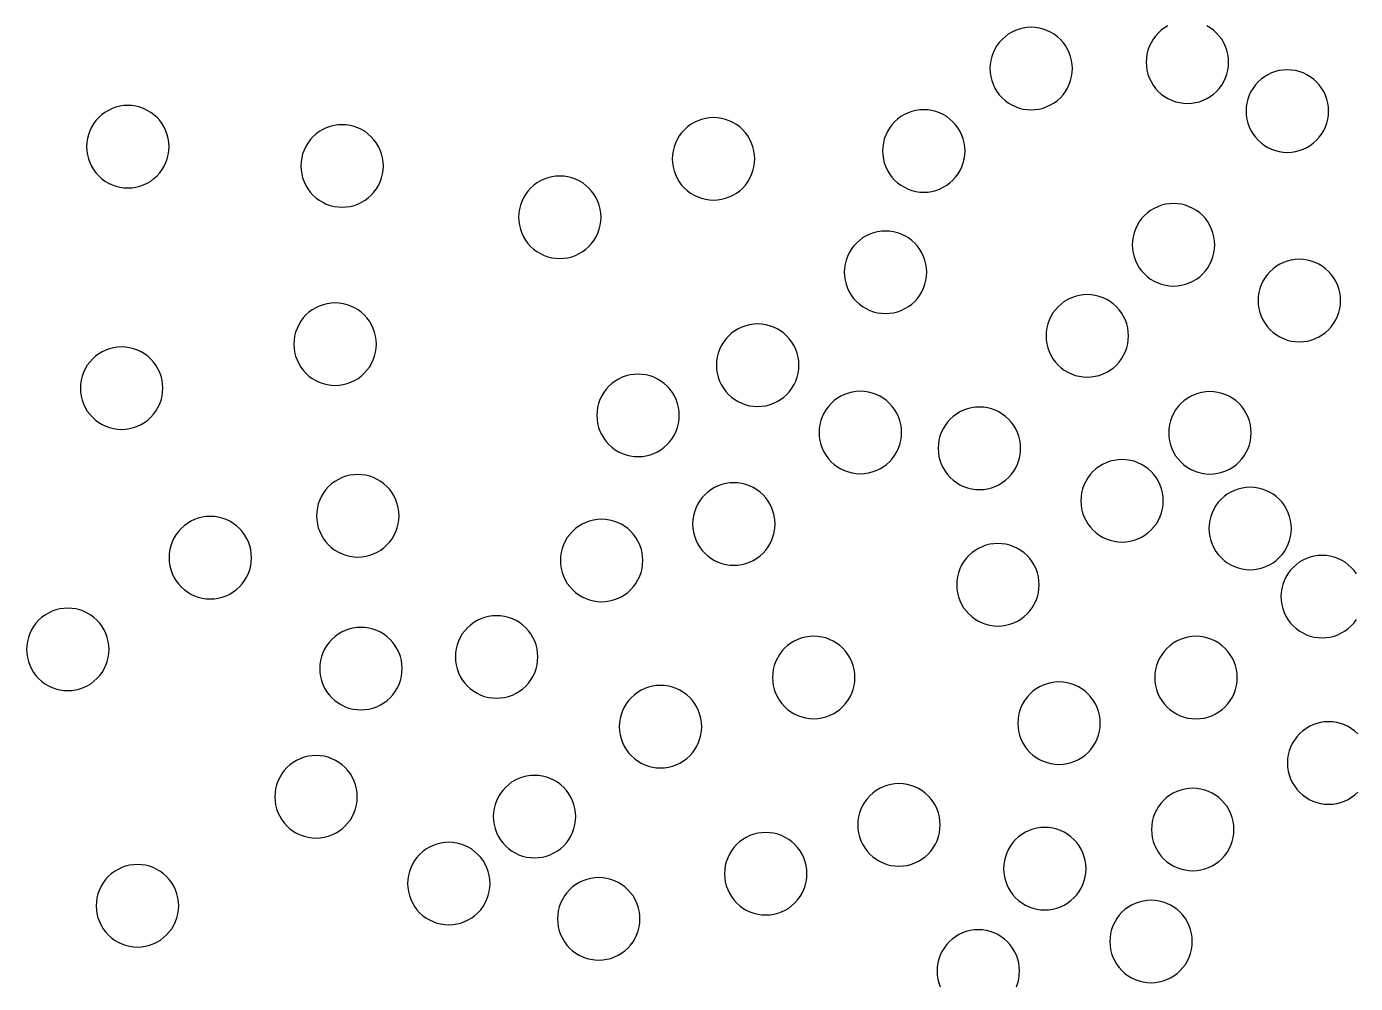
# Model space of a CAD drawing. Header units: millimetres. Extents: x 0 to 406, y 0 to 84.
# Drawn here: x 190.54 to 238.88, y 20.31 to 55.1 of the extents above; entities that cross this region are included whole.
import ezdxf

# ---------------------------------------------------------------- set-up
doc = ezdxf.new("R2010")
doc.units = ezdxf.units.MM

msp = doc.modelspace()

# ---------------------------------------------------------------- linework, layer by layer
at = {"color": 0}
for points in [[(232.06, 55.129), (231.933, 55.053), (231.815, 54.965), (231.706, 54.867), (231.607, 54.757), (231.52, 54.639), (231.444, 54.513), (231.381, 54.38), (231.331, 54.241), (231.296, 54.099), (231.274, 53.953), (231.267, 53.806), (231.274, 53.659), (231.296, 53.513), (231.331, 53.37), (231.381, 53.232), (231.444, 53.099), (231.52, 52.973), (231.607, 52.854), (231.706, 52.745), (231.815, 52.646), (231.933, 52.559), (232.06, 52.483), (232.193, 52.42), (232.331, 52.37), (232.474, 52.335), (232.62, 52.313), (232.767, 52.306), (232.914, 52.313), (233.059, 52.335), (233.202, 52.37), (233.341, 52.42), (233.474, 52.483), (233.6, 52.559), (233.718, 52.646), (233.827, 52.745)], [(233.827, 52.745), (233.926, 52.854), (234.014, 52.973), (234.09, 53.099), (234.153, 53.232), (234.202, 53.37), (234.238, 53.513), (234.26, 53.659), (234.267, 53.806), (234.26, 53.953), (234.238, 54.099), (234.202, 54.241), (234.153, 54.38), (234.09, 54.513), (234.014, 54.639), (233.926, 54.757), (233.827, 54.867), (233.718, 54.965), (233.6, 55.053), (233.474, 55.129)], [(228.144, 52.514), (228.243, 52.623), (228.331, 52.741), (228.407, 52.867), (228.47, 53.001), (228.519, 53.139), (228.555, 53.282), (228.577, 53.428), (228.584, 53.575), (228.577, 53.722), (228.555, 53.867), (228.519, 54.01), (228.47, 54.149), (228.407, 54.282), (228.331, 54.408), (228.243, 54.526), (228.144, 54.635), (228.035, 54.734), (227.917, 54.822), (227.791, 54.897), (227.658, 54.96), (227.519, 55.01), (227.376, 55.046), (227.231, 55.067), (227.084, 55.075), (226.937, 55.067), (226.791, 55.046), (226.648, 55.01), (226.51, 54.96), (226.377, 54.897), (226.25, 54.822), (226.132, 54.734), (226.023, 54.635), (225.924, 54.526), (225.837, 54.408), (225.761, 54.282), (225.698, 54.149), (225.648, 54.01), (225.613, 53.867), (225.591, 53.722), (225.584, 53.575), (225.591, 53.428), (225.613, 53.282), (225.648, 53.139), (225.698, 53.001), (225.761, 52.867), (225.837, 52.741), (225.924, 52.623), (226.023, 52.514), (226.132, 52.415), (226.25, 52.327), (226.377, 52.252), (226.51, 52.189), (226.648, 52.139), (226.791, 52.103), (226.937, 52.082), (227.084, 52.075), (227.231, 52.082), (227.376, 52.103), (227.519, 52.139), (227.658, 52.189), (227.791, 52.252), (227.917, 52.327), (228.035, 52.415), (228.144, 52.514)], [(237.462, 50.967), (237.561, 51.076), (237.649, 51.194), (237.725, 51.32), (237.788, 51.453), (237.837, 51.592), (237.873, 51.735), (237.895, 51.88), (237.902, 52.027), (237.895, 52.174), (237.873, 52.32), (237.837, 52.463), (237.788, 52.601), (237.725, 52.734), (237.649, 52.861), (237.561, 52.979), (237.462, 53.088), (237.353, 53.187), (237.235, 53.275), (237.109, 53.35), (236.976, 53.413), (236.837, 53.463), (236.694, 53.499), (236.549, 53.52), (236.402, 53.527), (236.255, 53.52), (236.109, 53.499), (235.966, 53.463), (235.828, 53.413), (235.695, 53.35), (235.568, 53.275), (235.45, 53.187), (235.341, 53.088), (235.242, 52.979), (235.155, 52.861), (235.079, 52.734), (235.016, 52.601), (234.966, 52.463), (234.931, 52.32), (234.909, 52.174), (234.902, 52.027), (234.909, 51.88), (234.931, 51.735), (234.966, 51.592), (235.016, 51.453), (235.079, 51.32), (235.155, 51.194), (235.242, 51.076), (235.341, 50.967), (235.45, 50.868), (235.568, 50.78), (235.695, 50.704), (235.828, 50.642), (235.966, 50.592), (236.109, 50.556), (236.255, 50.535), (236.402, 50.527), (236.549, 50.535), (236.694, 50.556), (236.837, 50.592), (236.976, 50.642), (237.109, 50.704), (237.235, 50.78), (237.353, 50.868), (237.462, 50.967)], [(195.282, 49.672), (195.38, 49.781), (195.468, 49.899), (195.544, 50.025), (195.607, 50.159), (195.656, 50.297), (195.692, 50.44), (195.714, 50.586), (195.721, 50.733), (195.714, 50.88), (195.692, 51.025), (195.656, 51.168), (195.607, 51.307), (195.544, 51.44), (195.468, 51.566), (195.38, 51.684), (195.282, 51.793), (195.172, 51.892), (195.054, 51.98), (194.928, 52.055), (194.795, 52.118), (194.656, 52.168), (194.513, 52.204), (194.368, 52.225), (194.221, 52.233), (194.074, 52.225), (193.928, 52.204), (193.785, 52.168), (193.647, 52.118), (193.514, 52.055), (193.387, 51.98), (193.269, 51.892), (193.16, 51.793), (193.061, 51.684), (192.974, 51.566), (192.898, 51.44), (192.835, 51.307), (192.785, 51.168), (192.75, 51.025), (192.728, 50.88), (192.721, 50.733), (192.728, 50.586), (192.75, 50.44), (192.785, 50.297), (192.835, 50.159), (192.898, 50.025), (192.974, 49.899), (193.061, 49.781), (193.16, 49.672), (193.269, 49.573), (193.387, 49.485), (193.514, 49.41), (193.647, 49.347), (193.785, 49.297), (193.928, 49.261), (194.074, 49.24), (194.221, 49.233), (194.368, 49.24), (194.513, 49.261), (194.656, 49.297), (194.795, 49.347), (194.928, 49.41), (195.054, 49.485), (195.172, 49.573), (195.282, 49.672)], [(216.589, 49.23), (216.687, 49.339), (216.775, 49.457), (216.851, 49.584), (216.914, 49.717), (216.963, 49.855), (216.999, 49.998), (217.021, 50.144), (217.028, 50.291), (217.021, 50.438), (216.999, 50.583), (216.963, 50.726), (216.914, 50.865), (216.851, 50.998), (216.775, 51.124), (216.687, 51.242), (216.589, 51.351), (216.479, 51.45), (216.361, 51.538), (216.235, 51.614), (216.102, 51.677), (215.963, 51.726), (215.82, 51.762), (215.675, 51.784), (215.528, 51.791), (215.381, 51.784), (215.235, 51.762), (215.092, 51.726), (214.954, 51.677), (214.821, 51.614), (214.694, 51.538), (214.576, 51.45), (214.467, 51.351), (214.368, 51.242), (214.281, 51.124), (214.205, 50.998), (214.142, 50.865), (214.092, 50.726), (214.057, 50.583), (214.035, 50.438), (214.028, 50.291), (214.035, 50.144), (214.057, 49.998), (214.092, 49.855), (214.142, 49.717), (214.205, 49.584), (214.281, 49.457), (214.368, 49.339), (214.467, 49.23), (214.576, 49.131), (214.694, 49.044), (214.821, 48.968), (214.954, 48.905), (215.092, 48.855), (215.235, 48.82), (215.381, 48.798), (215.528, 48.791), (215.675, 48.798), (215.82, 48.82), (215.963, 48.855), (216.102, 48.905), (216.235, 48.968), (216.361, 49.044), (216.479, 49.131), (216.589, 49.23)], [(224.236, 49.517), (224.335, 49.626), (224.423, 49.745), (224.499, 49.871), (224.562, 50.004), (224.611, 50.143), (224.647, 50.285), (224.669, 50.431), (224.676, 50.578), (224.669, 50.725), (224.647, 50.871), (224.611, 51.013), (224.562, 51.152), (224.499, 51.285), (224.423, 51.411), (224.335, 51.53), (224.236, 51.639), (224.127, 51.737), (224.009, 51.825), (223.883, 51.901), (223.75, 51.964), (223.611, 52.013), (223.468, 52.049), (223.323, 52.071), (223.176, 52.078), (223.029, 52.071), (222.883, 52.049), (222.74, 52.013), (222.602, 51.964), (222.469, 51.901), (222.342, 51.825), (222.224, 51.737), (222.115, 51.639), (222.016, 51.53), (221.929, 51.411), (221.853, 51.285), (221.79, 51.152), (221.74, 51.013), (221.705, 50.871), (221.683, 50.725), (221.676, 50.578), (221.683, 50.431), (221.705, 50.285), (221.74, 50.143), (221.79, 50.004), (221.853, 49.871), (221.929, 49.745), (222.016, 49.626), (222.115, 49.517), (222.224, 49.418), (222.342, 49.331), (222.469, 49.255), (222.602, 49.192), (222.74, 49.143), (222.883, 49.107), (223.029, 49.085), (223.176, 49.078), (223.323, 49.085), (223.468, 49.107), (223.611, 49.143), (223.75, 49.192), (223.883, 49.255), (224.009, 49.331), (224.127, 49.418), (224.236, 49.517)], [(203.076, 48.972), (203.175, 49.081), (203.263, 49.199), (203.339, 49.325), (203.402, 49.458), (203.451, 49.597), (203.487, 49.74), (203.509, 49.885), (203.516, 50.032), (203.509, 50.179), (203.487, 50.325), (203.451, 50.468), (203.402, 50.606), (203.339, 50.74), (203.263, 50.866), (203.175, 50.984), (203.076, 51.093), (202.967, 51.192), (202.849, 51.28), (202.723, 51.355), (202.59, 51.418), (202.451, 51.468), (202.308, 51.504), (202.163, 51.525), (202.016, 51.532), (201.869, 51.525), (201.723, 51.504), (201.58, 51.468), (201.442, 51.418), (201.309, 51.355), (201.182, 51.28), (201.064, 51.192), (200.955, 51.093), (200.856, 50.984), (200.769, 50.866), (200.693, 50.74), (200.63, 50.606), (200.58, 50.468), (200.545, 50.325), (200.523, 50.179), (200.516, 50.032), (200.523, 49.885), (200.545, 49.74), (200.58, 49.597), (200.63, 49.458), (200.693, 49.325), (200.769, 49.199), (200.856, 49.081), (200.955, 48.972), (201.064, 48.873), (201.182, 48.785), (201.309, 48.71), (201.442, 48.647), (201.58, 48.597), (201.723, 48.561), (201.869, 48.54), (202.016, 48.532), (202.163, 48.54), (202.308, 48.561), (202.451, 48.597), (202.59, 48.647), (202.723, 48.71), (202.849, 48.785), (202.967, 48.873), (203.076, 48.972)], [(210.996, 47.106), (211.094, 47.215), (211.182, 47.333), (211.258, 47.459), (211.321, 47.592), (211.37, 47.731), (211.406, 47.874), (211.428, 48.019), (211.435, 48.166), (211.428, 48.313), (211.406, 48.459), (211.37, 48.602), (211.321, 48.74), (211.258, 48.873), (211.182, 49), (211.094, 49.118), (210.996, 49.227), (210.887, 49.326), (210.768, 49.413), (210.642, 49.489), (210.509, 49.552), (210.37, 49.602), (210.228, 49.637), (210.082, 49.659), (209.935, 49.666), (209.788, 49.659), (209.642, 49.637), (209.5, 49.602), (209.361, 49.552), (209.228, 49.489), (209.102, 49.413), (208.983, 49.326), (208.874, 49.227), (208.775, 49.118), (208.688, 49), (208.612, 48.873), (208.549, 48.74), (208.5, 48.602), (208.464, 48.459), (208.442, 48.313), (208.435, 48.166), (208.442, 48.019), (208.464, 47.874), (208.5, 47.731), (208.549, 47.592), (208.612, 47.459), (208.688, 47.333), (208.775, 47.215), (208.874, 47.106), (208.983, 47.007), (209.102, 46.919), (209.228, 46.843), (209.361, 46.78), (209.5, 46.731), (209.642, 46.695), (209.788, 46.674), (209.935, 46.666), (210.082, 46.674), (210.228, 46.695), (210.37, 46.731), (210.509, 46.78), (210.642, 46.843), (210.768, 46.919), (210.887, 47.007), (210.996, 47.106)], [(233.322, 46.105), (233.421, 46.214), (233.509, 46.332), (233.584, 46.458), (233.647, 46.591), (233.697, 46.73), (233.733, 46.873), (233.754, 47.018), (233.761, 47.165), (233.754, 47.312), (233.733, 47.458), (233.697, 47.601), (233.647, 47.739), (233.584, 47.872), (233.509, 47.999), (233.421, 48.117), (233.322, 48.226), (233.213, 48.325), (233.095, 48.413), (232.969, 48.488), (232.835, 48.551), (232.697, 48.601), (232.554, 48.637), (232.408, 48.658), (232.261, 48.665), (232.114, 48.658), (231.969, 48.637), (231.826, 48.601), (231.687, 48.551), (231.554, 48.488), (231.428, 48.413), (231.31, 48.325), (231.201, 48.226), (231.102, 48.117), (231.014, 47.999), (230.939, 47.872), (230.876, 47.739), (230.826, 47.601), (230.79, 47.458), (230.769, 47.312), (230.761, 47.165), (230.769, 47.018), (230.79, 46.873), (230.826, 46.73), (230.876, 46.591), (230.939, 46.458), (231.014, 46.332), (231.102, 46.214), (231.201, 46.105), (231.31, 46.006), (231.428, 45.918), (231.554, 45.842), (231.687, 45.78), (231.826, 45.73), (231.969, 45.694), (232.114, 45.673), (232.261, 45.665), (232.408, 45.673), (232.554, 45.694), (232.697, 45.73), (232.835, 45.78), (232.969, 45.842), (233.095, 45.918), (233.213, 46.006), (233.322, 46.105)], [(222.845, 45.105), (222.944, 45.214), (223.031, 45.332), (223.107, 45.459), (223.17, 45.592), (223.22, 45.73), (223.255, 45.873), (223.277, 46.019), (223.284, 46.166), (223.277, 46.313), (223.255, 46.458), (223.22, 46.601), (223.17, 46.74), (223.107, 46.873), (223.031, 46.999), (222.944, 47.117), (222.845, 47.226), (222.736, 47.325), (222.618, 47.413), (222.491, 47.489), (222.358, 47.551), (222.22, 47.601), (222.077, 47.637), (221.931, 47.658), (221.784, 47.666), (221.637, 47.658), (221.492, 47.637), (221.349, 47.601), (221.21, 47.551), (221.077, 47.489), (220.951, 47.413), (220.833, 47.325), (220.724, 47.226), (220.625, 47.117), (220.537, 46.999), (220.461, 46.873), (220.398, 46.74), (220.349, 46.601), (220.313, 46.458), (220.291, 46.313), (220.284, 46.166), (220.291, 46.019), (220.313, 45.873), (220.349, 45.73), (220.398, 45.592), (220.461, 45.459), (220.537, 45.332), (220.625, 45.214), (220.724, 45.105), (220.833, 45.006), (220.951, 44.918), (221.077, 44.843), (221.21, 44.78), (221.349, 44.73), (221.492, 44.694), (221.637, 44.673), (221.784, 44.666), (221.931, 44.673), (222.077, 44.694), (222.22, 44.73), (222.358, 44.78), (222.491, 44.843), (222.618, 44.918), (222.736, 45.006), (222.845, 45.105)], [(237.897, 44.077), (237.996, 44.186), (238.084, 44.304), (238.16, 44.431), (238.223, 44.564), (238.272, 44.702), (238.308, 44.845), (238.33, 44.991), (238.337, 45.138), (238.33, 45.285), (238.308, 45.43), (238.272, 45.573), (238.223, 45.712), (238.16, 45.845), (238.084, 45.971), (237.996, 46.089), (237.897, 46.198), (237.788, 46.297), (237.67, 46.385), (237.544, 46.461), (237.411, 46.523), (237.272, 46.573), (237.129, 46.609), (236.984, 46.63), (236.837, 46.638), (236.69, 46.63), (236.544, 46.609), (236.401, 46.573), (236.263, 46.523), (236.13, 46.461), (236.003, 46.385), (235.885, 46.297), (235.776, 46.198), (235.677, 46.089), (235.59, 45.971), (235.514, 45.845), (235.451, 45.712), (235.401, 45.573), (235.366, 45.43), (235.344, 45.285), (235.337, 45.138), (235.344, 44.991), (235.366, 44.845), (235.401, 44.702), (235.451, 44.564), (235.514, 44.431), (235.59, 44.304), (235.677, 44.186), (235.776, 44.077), (235.885, 43.978), (236.003, 43.89), (236.13, 43.815), (236.263, 43.752), (236.401, 43.702), (236.544, 43.666), (236.69, 43.645), (236.837, 43.638), (236.984, 43.645), (237.129, 43.666), (237.272, 43.702), (237.411, 43.752), (237.544, 43.815), (237.67, 43.89), (237.788, 43.978), (237.897, 44.077)], [(202.822, 42.492), (202.921, 42.601), (203.008, 42.719), (203.084, 42.845), (203.147, 42.978), (203.197, 43.117), (203.232, 43.26), (203.254, 43.405), (203.261, 43.552), (203.254, 43.699), (203.232, 43.845), (203.197, 43.988), (203.147, 44.126), (203.084, 44.259), (203.008, 44.386), (202.921, 44.504), (202.822, 44.613), (202.713, 44.712), (202.595, 44.8), (202.468, 44.875), (202.335, 44.938), (202.197, 44.988), (202.054, 45.024), (201.908, 45.045), (201.761, 45.052), (201.614, 45.045), (201.469, 45.024), (201.326, 44.988), (201.187, 44.938), (201.054, 44.875), (200.928, 44.8), (200.81, 44.712), (200.7, 44.613), (200.602, 44.504), (200.514, 44.386), (200.438, 44.259), (200.375, 44.126), (200.326, 43.988), (200.29, 43.845), (200.268, 43.699), (200.261, 43.552), (200.268, 43.405), (200.29, 43.26), (200.326, 43.117), (200.375, 42.978), (200.438, 42.845), (200.514, 42.719), (200.602, 42.601), (200.7, 42.492), (200.81, 42.393), (200.928, 42.305), (201.054, 42.229), (201.187, 42.167), (201.326, 42.117), (201.469, 42.081), (201.614, 42.06), (201.761, 42.052), (201.908, 42.06), (202.054, 42.081), (202.197, 42.117), (202.335, 42.167), (202.468, 42.229), (202.595, 42.305), (202.713, 42.393), (202.822, 42.492)], [(230.183, 42.792), (230.282, 42.901), (230.37, 43.02), (230.446, 43.146), (230.509, 43.279), (230.558, 43.417), (230.594, 43.56), (230.616, 43.706), (230.623, 43.853), (230.616, 44), (230.594, 44.146), (230.558, 44.288), (230.509, 44.427), (230.446, 44.56), (230.37, 44.686), (230.282, 44.804), (230.183, 44.914), (230.074, 45.012), (229.956, 45.1), (229.83, 45.176), (229.697, 45.239), (229.558, 45.288), (229.415, 45.324), (229.27, 45.346), (229.123, 45.353), (228.976, 45.346), (228.83, 45.324), (228.687, 45.288), (228.549, 45.239), (228.416, 45.176), (228.289, 45.1), (228.171, 45.012), (228.062, 44.914), (227.963, 44.804), (227.876, 44.686), (227.8, 44.56), (227.737, 44.427), (227.687, 44.288), (227.652, 44.146), (227.63, 44), (227.623, 43.853), (227.63, 43.706), (227.652, 43.56), (227.687, 43.417), (227.737, 43.279), (227.8, 43.146), (227.876, 43.02), (227.963, 42.901), (228.062, 42.792), (228.171, 42.693), (228.289, 42.606), (228.416, 42.53), (228.549, 42.467), (228.687, 42.417), (228.83, 42.382), (228.976, 42.36), (229.123, 42.353), (229.27, 42.36), (229.415, 42.382), (229.558, 42.417), (229.697, 42.467), (229.83, 42.53), (229.956, 42.606), (230.074, 42.693), (230.183, 42.792)], [(218.193, 41.725), (218.292, 41.835), (218.38, 41.953), (218.456, 42.079), (218.519, 42.212), (218.568, 42.351), (218.604, 42.493), (218.626, 42.639), (218.633, 42.786), (218.626, 42.933), (218.604, 43.079), (218.568, 43.222), (218.519, 43.36), (218.456, 43.493), (218.38, 43.619), (218.292, 43.738), (218.193, 43.847), (218.084, 43.946), (217.966, 44.033), (217.84, 44.109), (217.707, 44.172), (217.568, 44.222), (217.425, 44.257), (217.28, 44.279), (217.133, 44.286), (216.986, 44.279), (216.84, 44.257), (216.697, 44.222), (216.559, 44.172), (216.426, 44.109), (216.299, 44.033), (216.181, 43.946), (216.072, 43.847), (215.973, 43.738), (215.886, 43.619), (215.81, 43.493), (215.747, 43.36), (215.697, 43.222), (215.662, 43.079), (215.64, 42.933), (215.633, 42.786), (215.64, 42.639), (215.662, 42.493), (215.697, 42.351), (215.747, 42.212), (215.81, 42.079), (215.886, 41.953), (215.973, 41.835), (216.072, 41.725), (216.181, 41.627), (216.299, 41.539), (216.426, 41.463), (216.559, 41.4), (216.697, 41.351), (216.84, 41.315), (216.986, 41.293), (217.133, 41.286), (217.28, 41.293), (217.425, 41.315), (217.568, 41.351), (217.707, 41.4), (217.84, 41.463), (217.966, 41.539), (218.084, 41.627), (218.193, 41.725)], [(195.054, 40.891), (195.153, 41), (195.24, 41.118), (195.316, 41.245), (195.379, 41.378), (195.429, 41.516), (195.464, 41.659), (195.486, 41.805), (195.493, 41.952), (195.486, 42.099), (195.464, 42.244), (195.429, 42.387), (195.379, 42.526), (195.316, 42.659), (195.24, 42.785), (195.153, 42.903), (195.054, 43.012), (194.945, 43.111), (194.827, 43.199), (194.7, 43.275), (194.567, 43.338), (194.429, 43.387), (194.286, 43.423), (194.14, 43.445), (193.993, 43.452), (193.846, 43.445), (193.701, 43.423), (193.558, 43.387), (193.419, 43.338), (193.286, 43.275), (193.16, 43.199), (193.042, 43.111), (192.933, 43.012), (192.834, 42.903), (192.746, 42.785), (192.67, 42.659), (192.607, 42.526), (192.558, 42.387), (192.522, 42.244), (192.5, 42.099), (192.493, 41.952), (192.5, 41.805), (192.522, 41.659), (192.558, 41.516), (192.607, 41.378), (192.67, 41.245), (192.746, 41.118), (192.834, 41), (192.933, 40.891), (193.042, 40.792), (193.16, 40.705), (193.286, 40.629), (193.419, 40.566), (193.558, 40.516), (193.701, 40.481), (193.846, 40.459), (193.993, 40.452), (194.14, 40.459), (194.286, 40.481), (194.429, 40.516), (194.567, 40.566), (194.7, 40.629), (194.827, 40.705), (194.945, 40.792), (195.054, 40.891)], [(213.844, 39.9), (213.942, 40.009), (214.03, 40.128), (214.106, 40.254), (214.169, 40.387), (214.218, 40.526), (214.254, 40.668), (214.276, 40.814), (214.283, 40.961), (214.276, 41.108), (214.254, 41.254), (214.218, 41.396), (214.169, 41.535), (214.106, 41.668), (214.03, 41.794), (213.942, 41.913), (213.844, 42.022), (213.735, 42.12), (213.616, 42.208), (213.49, 42.284), (213.357, 42.347), (213.218, 42.396), (213.076, 42.432), (212.93, 42.454), (212.783, 42.461), (212.636, 42.454), (212.49, 42.432), (212.348, 42.396), (212.209, 42.347), (212.076, 42.284), (211.95, 42.208), (211.831, 42.12), (211.722, 42.022), (211.623, 41.913), (211.536, 41.794), (211.46, 41.668), (211.397, 41.535), (211.348, 41.396), (211.312, 41.254), (211.29, 41.108), (211.283, 40.961), (211.29, 40.814), (211.312, 40.668), (211.348, 40.526), (211.397, 40.387), (211.46, 40.254), (211.536, 40.128), (211.623, 40.009), (211.722, 39.9), (211.831, 39.801), (211.95, 39.714), (212.076, 39.638), (212.209, 39.575), (212.348, 39.526), (212.49, 39.49), (212.636, 39.468), (212.783, 39.461), (212.93, 39.468), (213.076, 39.49), (213.218, 39.526), (213.357, 39.575), (213.49, 39.638), (213.616, 39.714), (213.735, 39.801), (213.844, 39.9)], [(221.929, 39.277), (222.028, 39.386), (222.116, 39.505), (222.192, 39.631), (222.255, 39.764), (222.304, 39.903), (222.34, 40.045), (222.362, 40.191), (222.369, 40.338), (222.362, 40.485), (222.34, 40.631), (222.304, 40.773), (222.255, 40.912), (222.192, 41.045), (222.116, 41.171), (222.028, 41.29), (221.929, 41.399), (221.82, 41.498), (221.702, 41.585), (221.576, 41.661), (221.443, 41.724), (221.304, 41.773), (221.161, 41.809), (221.016, 41.831), (220.869, 41.838), (220.722, 41.831), (220.576, 41.809), (220.433, 41.773), (220.295, 41.724), (220.162, 41.661), (220.035, 41.585), (219.917, 41.498), (219.808, 41.399), (219.709, 41.29), (219.622, 41.171), (219.546, 41.045), (219.483, 40.912), (219.433, 40.773), (219.398, 40.631), (219.376, 40.485), (219.369, 40.338), (219.376, 40.191), (219.398, 40.045), (219.433, 39.903), (219.483, 39.764), (219.546, 39.631), (219.622, 39.505), (219.709, 39.386), (219.808, 39.277), (219.917, 39.179), (220.035, 39.091), (220.162, 39.015), (220.295, 38.952), (220.433, 38.903), (220.576, 38.867), (220.722, 38.845), (220.869, 38.838), (221.016, 38.845), (221.161, 38.867), (221.304, 38.903), (221.443, 38.952), (221.576, 39.015), (221.702, 39.091), (221.82, 39.179), (221.929, 39.277)], [(234.647, 39.267), (234.746, 39.376), (234.833, 39.494), (234.909, 39.621), (234.972, 39.754), (235.022, 39.892), (235.057, 40.035), (235.079, 40.181), (235.086, 40.328), (235.079, 40.475), (235.057, 40.62), (235.022, 40.763), (234.972, 40.902), (234.909, 41.035), (234.833, 41.161), (234.746, 41.279), (234.647, 41.388), (234.538, 41.487), (234.42, 41.575), (234.293, 41.651), (234.16, 41.713), (234.022, 41.763), (233.879, 41.799), (233.733, 41.82), (233.586, 41.828), (233.439, 41.82), (233.294, 41.799), (233.151, 41.763), (233.012, 41.713), (232.879, 41.651), (232.753, 41.575), (232.635, 41.487), (232.526, 41.388), (232.427, 41.279), (232.339, 41.161), (232.263, 41.035), (232.2, 40.902), (232.151, 40.763), (232.115, 40.62), (232.093, 40.475), (232.086, 40.328), (232.093, 40.181), (232.115, 40.035), (232.151, 39.892), (232.2, 39.754), (232.263, 39.621), (232.339, 39.494), (232.427, 39.376), (232.526, 39.267), (232.635, 39.168), (232.753, 39.08), (232.879, 39.005), (233.012, 38.942), (233.151, 38.892), (233.294, 38.856), (233.439, 38.835), (233.586, 38.828), (233.733, 38.835), (233.879, 38.856), (234.022, 38.892), (234.16, 38.942), (234.293, 39.005), (234.42, 39.08), (234.538, 39.168), (234.647, 39.267)], [(226.26, 38.704), (226.358, 38.813), (226.446, 38.931), (226.522, 39.057), (226.585, 39.19), (226.634, 39.329), (226.67, 39.472), (226.692, 39.617), (226.699, 39.764), (226.692, 39.911), (226.67, 40.057), (226.634, 40.2), (226.585, 40.338), (226.522, 40.471), (226.446, 40.598), (226.358, 40.716), (226.26, 40.825), (226.151, 40.924), (226.032, 41.012), (225.906, 41.087), (225.773, 41.15), (225.634, 41.2), (225.492, 41.236), (225.346, 41.257), (225.199, 41.264), (225.052, 41.257), (224.906, 41.236), (224.764, 41.2), (224.625, 41.15), (224.492, 41.087), (224.366, 41.012), (224.247, 40.924), (224.138, 40.825), (224.039, 40.716), (223.952, 40.598), (223.876, 40.471), (223.813, 40.338), (223.764, 40.2), (223.728, 40.057), (223.706, 39.911), (223.699, 39.764), (223.706, 39.617), (223.728, 39.472), (223.764, 39.329), (223.813, 39.19), (223.876, 39.057), (223.952, 38.931), (224.039, 38.813), (224.138, 38.704), (224.247, 38.605), (224.366, 38.517), (224.492, 38.441), (224.625, 38.379), (224.764, 38.329), (224.906, 38.293), (225.052, 38.272), (225.199, 38.264), (225.346, 38.272), (225.492, 38.293), (225.634, 38.329), (225.773, 38.379), (225.906, 38.441), (226.032, 38.517), (226.151, 38.605), (226.26, 38.704)], [(231.45, 36.795), (231.548, 36.904), (231.636, 37.023), (231.712, 37.149), (231.775, 37.282), (231.824, 37.421), (231.86, 37.563), (231.882, 37.709), (231.889, 37.856), (231.882, 38.003), (231.86, 38.149), (231.824, 38.291), (231.775, 38.43), (231.712, 38.563), (231.636, 38.689), (231.548, 38.808), (231.45, 38.917), (231.341, 39.016), (231.222, 39.103), (231.096, 39.179), (230.963, 39.242), (230.824, 39.291), (230.682, 39.327), (230.536, 39.349), (230.389, 39.356), (230.242, 39.349), (230.096, 39.327), (229.954, 39.291), (229.815, 39.242), (229.682, 39.179), (229.556, 39.103), (229.437, 39.016), (229.328, 38.917), (229.229, 38.808), (229.142, 38.689), (229.066, 38.563), (229.003, 38.43), (228.954, 38.291), (228.918, 38.149), (228.896, 38.003), (228.889, 37.856), (228.896, 37.709), (228.918, 37.563), (228.954, 37.421), (229.003, 37.282), (229.066, 37.149), (229.142, 37.023), (229.229, 36.904), (229.328, 36.795), (229.437, 36.697), (229.556, 36.609), (229.682, 36.533), (229.815, 36.47), (229.954, 36.421), (230.096, 36.385), (230.242, 36.363), (230.389, 36.356), (230.536, 36.363), (230.682, 36.385), (230.824, 36.421), (230.963, 36.47), (231.096, 36.533), (231.222, 36.609), (231.341, 36.697), (231.45, 36.795)], [(203.647, 36.25), (203.746, 36.359), (203.834, 36.478), (203.91, 36.604), (203.972, 36.737), (204.022, 36.875), (204.058, 37.018), (204.079, 37.164), (204.087, 37.311), (204.079, 37.458), (204.058, 37.604), (204.022, 37.746), (203.972, 37.885), (203.91, 38.018), (203.834, 38.144), (203.746, 38.262), (203.647, 38.372), (203.538, 38.47), (203.42, 38.558), (203.294, 38.634), (203.161, 38.697), (203.022, 38.746), (202.879, 38.782), (202.734, 38.804), (202.587, 38.811), (202.44, 38.804), (202.294, 38.782), (202.151, 38.746), (202.013, 38.697), (201.88, 38.634), (201.753, 38.558), (201.635, 38.47), (201.526, 38.372), (201.427, 38.262), (201.339, 38.144), (201.264, 38.018), (201.201, 37.885), (201.151, 37.746), (201.115, 37.604), (201.094, 37.458), (201.087, 37.311), (201.094, 37.164), (201.115, 37.018), (201.151, 36.875), (201.201, 36.737), (201.264, 36.604), (201.339, 36.478), (201.427, 36.359), (201.526, 36.25), (201.635, 36.151), (201.753, 36.064), (201.88, 35.988), (202.013, 35.925), (202.151, 35.875), (202.294, 35.84), (202.44, 35.818), (202.587, 35.811), (202.734, 35.818), (202.879, 35.84), (203.022, 35.875), (203.161, 35.925), (203.294, 35.988), (203.42, 36.064), (203.538, 36.151), (203.647, 36.25)], [(217.329, 35.951), (217.427, 36.06), (217.515, 36.178), (217.591, 36.305), (217.654, 36.438), (217.703, 36.576), (217.739, 36.719), (217.761, 36.865), (217.768, 37.012), (217.761, 37.159), (217.739, 37.304), (217.703, 37.447), (217.654, 37.586), (217.591, 37.719), (217.515, 37.845), (217.427, 37.963), (217.329, 38.072), (217.22, 38.171), (217.101, 38.259), (216.975, 38.334), (216.842, 38.397), (216.703, 38.447), (216.561, 38.483), (216.415, 38.504), (216.268, 38.512), (216.121, 38.504), (215.975, 38.483), (215.833, 38.447), (215.694, 38.397), (215.561, 38.334), (215.435, 38.259), (215.316, 38.171), (215.207, 38.072), (215.108, 37.963), (215.021, 37.845), (214.945, 37.719), (214.882, 37.586), (214.833, 37.447), (214.797, 37.304), (214.775, 37.159), (214.768, 37.012), (214.775, 36.865), (214.797, 36.719), (214.833, 36.576), (214.882, 36.438), (214.945, 36.305), (215.021, 36.178), (215.108, 36.06), (215.207, 35.951), (215.316, 35.852), (215.435, 35.764), (215.561, 35.689), (215.694, 35.626), (215.833, 35.576), (215.975, 35.54), (216.121, 35.519), (216.268, 35.512), (216.415, 35.519), (216.561, 35.54), (216.703, 35.576), (216.842, 35.626), (216.975, 35.689), (217.101, 35.764), (217.22, 35.852), (217.329, 35.951)], [(236.11, 35.788), (236.209, 35.897), (236.297, 36.015), (236.373, 36.141), (236.436, 36.274), (236.485, 36.413), (236.521, 36.556), (236.542, 36.701), (236.55, 36.848), (236.542, 36.995), (236.521, 37.141), (236.485, 37.284), (236.436, 37.422), (236.373, 37.555), (236.297, 37.682), (236.209, 37.8), (236.11, 37.909), (236.001, 38.008), (235.883, 38.096), (235.757, 38.171), (235.624, 38.234), (235.485, 38.284), (235.342, 38.32), (235.197, 38.341), (235.05, 38.348), (234.903, 38.341), (234.757, 38.32), (234.614, 38.284), (234.476, 38.234), (234.343, 38.171), (234.216, 38.096), (234.098, 38.008), (233.989, 37.909), (233.89, 37.8), (233.803, 37.682), (233.727, 37.555), (233.664, 37.422), (233.614, 37.284), (233.579, 37.141), (233.557, 36.995), (233.55, 36.848), (233.557, 36.701), (233.579, 36.556), (233.614, 36.413), (233.664, 36.274), (233.727, 36.141), (233.803, 36.015), (233.89, 35.897), (233.989, 35.788), (234.098, 35.689), (234.216, 35.601), (234.343, 35.525), (234.476, 35.463), (234.614, 35.413), (234.757, 35.377), (234.903, 35.356), (235.05, 35.348), (235.197, 35.356), (235.342, 35.377), (235.485, 35.413), (235.624, 35.463), (235.757, 35.525), (235.883, 35.601), (236.001, 35.689), (236.11, 35.788)], [(198.28, 34.727), (198.379, 34.836), (198.466, 34.954), (198.542, 35.08), (198.605, 35.213), (198.655, 35.352), (198.69, 35.495), (198.712, 35.64), (198.719, 35.787), (198.712, 35.934), (198.69, 36.08), (198.655, 36.223), (198.605, 36.361), (198.542, 36.495), (198.466, 36.621), (198.379, 36.739), (198.28, 36.848), (198.171, 36.947), (198.053, 37.035), (197.926, 37.11), (197.793, 37.173), (197.655, 37.223), (197.512, 37.259), (197.366, 37.28), (197.219, 37.287), (197.072, 37.28), (196.927, 37.259), (196.784, 37.223), (196.645, 37.173), (196.512, 37.11), (196.386, 37.035), (196.268, 36.947), (196.158, 36.848), (196.06, 36.739), (195.972, 36.621), (195.896, 36.495), (195.833, 36.361), (195.784, 36.223), (195.748, 36.08), (195.726, 35.934), (195.719, 35.787), (195.726, 35.64), (195.748, 35.495), (195.784, 35.352), (195.833, 35.213), (195.896, 35.08), (195.972, 34.954), (196.06, 34.836), (196.158, 34.727), (196.268, 34.628), (196.386, 34.54), (196.512, 34.465), (196.645, 34.402), (196.784, 34.352), (196.927, 34.316), (197.072, 34.295), (197.219, 34.287), (197.366, 34.295), (197.512, 34.316), (197.655, 34.352), (197.793, 34.402), (197.926, 34.465), (198.053, 34.54), (198.171, 34.628), (198.28, 34.727)], [(212.516, 34.624), (212.615, 34.733), (212.703, 34.851), (212.779, 34.977), (212.842, 35.11), (212.891, 35.249), (212.927, 35.392), (212.949, 35.537), (212.956, 35.684), (212.949, 35.831), (212.927, 35.977), (212.891, 36.12), (212.842, 36.258), (212.779, 36.391), (212.703, 36.518), (212.615, 36.636), (212.516, 36.745), (212.407, 36.844), (212.289, 36.931), (212.163, 37.007), (212.03, 37.07), (211.891, 37.12), (211.748, 37.155), (211.603, 37.177), (211.456, 37.184), (211.309, 37.177), (211.163, 37.155), (211.02, 37.12), (210.882, 37.07), (210.749, 37.007), (210.622, 36.931), (210.504, 36.844), (210.395, 36.745), (210.296, 36.636), (210.209, 36.518), (210.133, 36.391), (210.07, 36.258), (210.02, 36.12), (209.985, 35.977), (209.963, 35.831), (209.956, 35.684), (209.963, 35.537), (209.985, 35.392), (210.02, 35.249), (210.07, 35.11), (210.133, 34.977), (210.209, 34.851), (210.296, 34.733), (210.395, 34.624), (210.504, 34.525), (210.622, 34.437), (210.749, 34.361), (210.882, 34.298), (211.02, 34.249), (211.163, 34.213), (211.309, 34.191), (211.456, 34.184), (211.603, 34.191), (211.748, 34.213), (211.891, 34.249), (212.03, 34.298), (212.163, 34.361), (212.289, 34.437), (212.407, 34.525), (212.516, 34.624)], [(226.935, 33.741), (227.034, 33.85), (227.122, 33.968), (227.197, 34.094), (227.26, 34.227), (227.31, 34.366), (227.346, 34.509), (227.367, 34.654), (227.374, 34.802), (227.367, 34.949), (227.346, 35.094), (227.31, 35.237), (227.26, 35.376), (227.197, 35.509), (227.122, 35.635), (227.034, 35.753), (226.935, 35.862), (226.826, 35.961), (226.708, 36.049), (226.582, 36.124), (226.448, 36.187), (226.31, 36.237), (226.167, 36.273), (226.021, 36.294), (225.874, 36.302), (225.727, 36.294), (225.582, 36.273), (225.439, 36.237), (225.3, 36.187), (225.167, 36.124), (225.041, 36.049), (224.923, 35.961), (224.814, 35.862), (224.715, 35.753), (224.627, 35.635), (224.552, 35.509), (224.489, 35.376), (224.439, 35.237), (224.403, 35.094), (224.382, 34.949), (224.374, 34.802), (224.382, 34.654), (224.403, 34.509), (224.439, 34.366), (224.489, 34.227), (224.552, 34.094), (224.627, 33.968), (224.715, 33.85), (224.814, 33.741), (224.923, 33.642), (225.041, 33.554), (225.167, 33.479), (225.3, 33.416), (225.439, 33.366), (225.582, 33.33), (225.727, 33.309), (225.874, 33.302), (226.021, 33.309), (226.167, 33.33), (226.31, 33.366), (226.448, 33.416), (226.582, 33.479), (226.708, 33.554), (226.826, 33.642), (226.935, 33.741)], [(238.916, 35.205), (238.828, 35.324), (238.729, 35.433), (238.62, 35.532), (238.502, 35.619), (238.376, 35.695), (238.243, 35.758), (238.104, 35.807), (237.961, 35.843), (237.816, 35.865), (237.669, 35.872), (237.522, 35.865), (237.376, 35.843), (237.233, 35.807), (237.095, 35.758), (236.961, 35.695), (236.835, 35.619), (236.717, 35.532), (236.608, 35.433), (236.509, 35.324), (236.421, 35.205), (236.346, 35.079), (236.283, 34.946), (236.233, 34.807), (236.197, 34.665), (236.176, 34.519), (236.169, 34.372), (236.176, 34.225), (236.197, 34.079), (236.233, 33.937), (236.283, 33.798), (236.346, 33.665), (236.421, 33.539), (236.509, 33.42), (236.608, 33.311), (236.717, 33.213), (236.835, 33.125), (236.961, 33.049), (237.095, 32.986), (237.233, 32.937), (237.376, 32.901), (237.522, 32.879), (237.669, 32.872), (237.816, 32.879), (237.961, 32.901), (238.104, 32.937), (238.243, 32.986), (238.376, 33.049), (238.502, 33.125), (238.62, 33.213), (238.729, 33.311)], [(193.098, 31.39), (193.197, 31.499), (193.285, 31.617), (193.36, 31.743), (193.423, 31.876), (193.473, 32.015), (193.509, 32.158), (193.53, 32.303), (193.537, 32.451), (193.53, 32.598), (193.509, 32.743), (193.473, 32.886), (193.423, 33.025), (193.36, 33.158), (193.285, 33.284), (193.197, 33.402), (193.098, 33.511), (192.989, 33.61), (192.871, 33.698), (192.745, 33.773), (192.611, 33.836), (192.473, 33.886), (192.33, 33.922), (192.184, 33.943), (192.037, 33.951), (191.89, 33.943), (191.745, 33.922), (191.602, 33.886), (191.463, 33.836), (191.33, 33.773), (191.204, 33.698), (191.086, 33.61), (190.977, 33.511), (190.878, 33.402), (190.79, 33.284), (190.715, 33.158), (190.652, 33.025), (190.602, 32.886), (190.566, 32.743), (190.545, 32.598), (190.537, 32.451), (190.545, 32.303), (190.566, 32.158), (190.602, 32.015), (190.652, 31.876), (190.715, 31.743), (190.79, 31.617), (190.878, 31.499), (190.977, 31.39), (191.086, 31.291), (191.204, 31.203), (191.33, 31.128), (191.463, 31.065), (191.602, 31.015), (191.745, 30.979), (191.89, 30.958), (192.037, 30.951), (192.184, 30.958), (192.33, 30.979), (192.473, 31.015), (192.611, 31.065), (192.745, 31.128), (192.871, 31.203), (192.989, 31.291), (193.098, 31.39)], [(208.696, 31.118), (208.795, 31.227), (208.883, 31.345), (208.958, 31.471), (209.021, 31.604), (209.071, 31.743), (209.107, 31.886), (209.128, 32.031), (209.135, 32.178), (209.128, 32.325), (209.107, 32.471), (209.071, 32.614), (209.021, 32.752), (208.958, 32.885), (208.883, 33.012), (208.795, 33.13), (208.696, 33.239), (208.587, 33.338), (208.469, 33.425), (208.343, 33.501), (208.21, 33.564), (208.071, 33.614), (207.928, 33.649), (207.783, 33.671), (207.635, 33.678), (207.488, 33.671), (207.343, 33.649), (207.2, 33.614), (207.061, 33.564), (206.928, 33.501), (206.802, 33.425), (206.684, 33.338), (206.575, 33.239), (206.476, 33.13), (206.388, 33.012), (206.313, 32.885), (206.25, 32.752), (206.2, 32.614), (206.164, 32.471), (206.143, 32.325), (206.135, 32.178), (206.143, 32.031), (206.164, 31.886), (206.2, 31.743), (206.25, 31.604), (206.313, 31.471), (206.388, 31.345), (206.476, 31.227), (206.575, 31.118), (206.684, 31.019), (206.802, 30.931), (206.928, 30.855), (207.061, 30.792), (207.2, 30.743), (207.343, 30.707), (207.488, 30.685), (207.635, 30.678), (207.783, 30.685), (207.928, 30.707), (208.071, 30.743), (208.21, 30.792), (208.343, 30.855), (208.469, 30.931), (208.587, 31.019), (208.696, 31.118)], [(238.729, 33.311), (238.828, 33.42), (238.916, 33.539)], [(203.762, 30.693), (203.861, 30.802), (203.949, 30.92), (204.024, 31.046), (204.087, 31.18), (204.137, 31.318), (204.173, 31.461), (204.194, 31.607), (204.201, 31.754), (204.194, 31.901), (204.173, 32.046), (204.137, 32.189), (204.087, 32.328), (204.024, 32.461), (203.949, 32.587), (203.861, 32.705), (203.762, 32.814), (203.653, 32.913), (203.535, 33.001), (203.409, 33.076), (203.275, 33.139), (203.137, 33.189), (202.994, 33.225), (202.848, 33.246), (202.701, 33.254), (202.554, 33.246), (202.409, 33.225), (202.266, 33.189), (202.127, 33.139), (201.994, 33.076), (201.868, 33.001), (201.75, 32.913), (201.641, 32.814), (201.542, 32.705), (201.454, 32.587), (201.379, 32.461), (201.316, 32.328), (201.266, 32.189), (201.23, 32.046), (201.209, 31.901), (201.201, 31.754), (201.209, 31.607), (201.23, 31.461), (201.266, 31.318), (201.316, 31.18), (201.379, 31.046), (201.454, 30.92), (201.542, 30.802), (201.641, 30.693), (201.75, 30.594), (201.868, 30.506), (201.994, 30.431), (202.127, 30.368), (202.266, 30.318), (202.409, 30.282), (202.554, 30.261), (202.701, 30.254), (202.848, 30.261), (202.994, 30.282), (203.137, 30.318), (203.275, 30.368), (203.409, 30.431), (203.535, 30.506), (203.653, 30.594), (203.762, 30.693)], [(220.233, 30.371), (220.332, 30.48), (220.419, 30.598), (220.495, 30.724), (220.558, 30.857), (220.607, 30.996), (220.643, 31.139), (220.665, 31.284), (220.672, 31.431), (220.665, 31.578), (220.643, 31.724), (220.607, 31.867), (220.558, 32.005), (220.495, 32.138), (220.419, 32.265), (220.332, 32.383), (220.233, 32.492), (220.124, 32.591), (220.005, 32.678), (219.879, 32.754), (219.746, 32.817), (219.607, 32.867), (219.465, 32.902), (219.319, 32.924), (219.172, 32.931), (219.025, 32.924), (218.879, 32.902), (218.737, 32.867), (218.598, 32.817), (218.465, 32.754), (218.339, 32.678), (218.22, 32.591), (218.111, 32.492), (218.012, 32.383), (217.925, 32.265), (217.849, 32.138), (217.786, 32.005), (217.737, 31.867), (217.701, 31.724), (217.679, 31.578), (217.672, 31.431), (217.679, 31.284), (217.701, 31.139), (217.737, 30.996), (217.786, 30.857), (217.849, 30.724), (217.925, 30.598), (218.012, 30.48), (218.111, 30.371), (218.22, 30.272), (218.339, 30.184), (218.465, 30.108), (218.598, 30.045), (218.737, 29.996), (218.879, 29.96), (219.025, 29.939), (219.172, 29.931), (219.319, 29.939), (219.465, 29.96), (219.607, 29.996), (219.746, 30.045), (219.879, 30.108), (220.005, 30.184), (220.124, 30.272), (220.233, 30.371)], [(234.141, 30.366), (234.239, 30.475), (234.327, 30.593), (234.403, 30.719), (234.466, 30.853), (234.515, 30.991), (234.551, 31.134), (234.573, 31.28), (234.58, 31.427), (234.573, 31.574), (234.551, 31.719), (234.515, 31.862), (234.466, 32.001), (234.403, 32.134), (234.327, 32.26), (234.239, 32.378), (234.141, 32.487), (234.031, 32.586), (233.913, 32.674), (233.787, 32.749), (233.654, 32.812), (233.515, 32.862), (233.373, 32.898), (233.227, 32.919), (233.08, 32.927), (232.933, 32.919), (232.787, 32.898), (232.644, 32.862), (232.506, 32.812), (232.373, 32.749), (232.247, 32.674), (232.128, 32.586), (232.019, 32.487), (231.92, 32.378), (231.833, 32.26), (231.757, 32.134), (231.694, 32.001), (231.644, 31.862), (231.609, 31.719), (231.587, 31.574), (231.58, 31.427), (231.587, 31.28), (231.609, 31.134), (231.644, 30.991), (231.694, 30.853), (231.757, 30.719), (231.833, 30.593), (231.92, 30.475), (232.019, 30.366), (232.128, 30.267), (232.247, 30.179), (232.373, 30.104), (232.506, 30.041), (232.644, 29.991), (232.787, 29.955), (232.933, 29.934), (233.08, 29.927), (233.227, 29.934), (233.373, 29.955), (233.515, 29.991), (233.654, 30.041), (233.787, 30.104), (233.913, 30.179), (234.031, 30.267), (234.141, 30.366)], [(214.66, 28.581), (214.759, 28.69), (214.847, 28.808), (214.923, 28.934), (214.986, 29.067), (215.035, 29.206), (215.071, 29.349), (215.093, 29.494), (215.1, 29.641), (215.093, 29.788), (215.071, 29.934), (215.035, 30.077), (214.986, 30.215), (214.923, 30.348), (214.847, 30.475), (214.759, 30.593), (214.66, 30.702), (214.551, 30.801), (214.433, 30.888), (214.307, 30.964), (214.174, 31.027), (214.035, 31.077), (213.892, 31.112), (213.747, 31.134), (213.6, 31.141), (213.453, 31.134), (213.307, 31.112), (213.164, 31.077), (213.026, 31.027), (212.893, 30.964), (212.766, 30.888), (212.648, 30.801), (212.539, 30.702), (212.44, 30.593), (212.353, 30.475), (212.277, 30.348), (212.214, 30.215), (212.164, 30.077), (212.129, 29.934), (212.107, 29.788), (212.1, 29.641), (212.107, 29.494), (212.129, 29.349), (212.164, 29.206), (212.214, 29.067), (212.277, 28.934), (212.353, 28.808), (212.44, 28.69), (212.539, 28.581), (212.648, 28.482), (212.766, 28.394), (212.893, 28.318), (213.026, 28.255), (213.164, 28.206), (213.307, 28.17), (213.453, 28.149), (213.6, 28.141), (213.747, 28.149), (213.892, 28.17), (214.035, 28.206), (214.174, 28.255), (214.307, 28.318), (214.433, 28.394), (214.551, 28.482), (214.66, 28.581)], [(229.157, 28.708), (229.256, 28.817), (229.344, 28.935), (229.419, 29.062), (229.482, 29.195), (229.532, 29.333), (229.568, 29.476), (229.589, 29.622), (229.596, 29.769), (229.589, 29.916), (229.568, 30.061), (229.532, 30.204), (229.482, 30.343), (229.419, 30.476), (229.344, 30.602), (229.256, 30.72), (229.157, 30.829), (229.048, 30.928), (228.93, 31.016), (228.803, 31.092), (228.67, 31.155), (228.532, 31.204), (228.389, 31.24), (228.243, 31.262), (228.096, 31.269), (227.949, 31.262), (227.804, 31.24), (227.661, 31.204), (227.522, 31.155), (227.389, 31.092), (227.263, 31.016), (227.145, 30.928), (227.036, 30.829), (226.937, 30.72), (226.849, 30.602), (226.773, 30.476), (226.711, 30.343), (226.661, 30.204), (226.625, 30.061), (226.604, 29.916), (226.596, 29.769), (226.604, 29.622), (226.625, 29.476), (226.661, 29.333), (226.711, 29.195), (226.773, 29.062), (226.849, 28.935), (226.937, 28.817), (227.036, 28.708), (227.145, 28.609), (227.263, 28.522), (227.389, 28.446), (227.522, 28.383), (227.661, 28.333), (227.804, 28.298), (227.949, 28.276), (228.096, 28.269), (228.243, 28.276), (228.389, 28.298), (228.532, 28.333), (228.67, 28.383), (228.803, 28.446), (228.93, 28.522), (229.048, 28.609), (229.157, 28.708)], [(238.965, 29.383), (238.856, 29.482), (238.737, 29.569), (238.611, 29.645), (238.478, 29.708), (238.339, 29.758), (238.197, 29.793), (238.051, 29.815), (237.904, 29.822), (237.757, 29.815), (237.611, 29.793), (237.469, 29.758), (237.33, 29.708), (237.197, 29.645), (237.071, 29.569), (236.952, 29.482), (236.843, 29.383), (236.744, 29.274), (236.657, 29.155), (236.581, 29.029), (236.518, 28.896), (236.469, 28.758), (236.433, 28.615), (236.411, 28.469), (236.404, 28.322), (236.411, 28.175), (236.433, 28.029), (236.469, 27.887), (236.518, 27.748), (236.581, 27.615), (236.657, 27.489), (236.744, 27.371), (236.843, 27.261), (236.952, 27.163), (237.071, 27.075), (237.197, 26.999), (237.33, 26.936), (237.469, 26.887), (237.611, 26.851), (237.757, 26.829), (237.904, 26.822), (238.051, 26.829), (238.197, 26.851), (238.339, 26.887), (238.478, 26.936), (238.611, 26.999), (238.737, 27.075), (238.856, 27.163), (238.965, 27.261)], [(202.129, 26.031), (202.228, 26.14), (202.316, 26.258), (202.392, 26.384), (202.455, 26.517), (202.504, 26.656), (202.54, 26.799), (202.562, 26.944), (202.569, 27.091), (202.562, 27.238), (202.54, 27.384), (202.504, 27.527), (202.455, 27.665), (202.392, 27.799), (202.316, 27.925), (202.228, 28.043), (202.129, 28.152), (202.02, 28.251), (201.902, 28.339), (201.776, 28.414), (201.643, 28.477), (201.504, 28.527), (201.361, 28.563), (201.216, 28.584), (201.069, 28.591), (200.922, 28.584), (200.776, 28.563), (200.633, 28.527), (200.495, 28.477), (200.362, 28.414), (200.235, 28.339), (200.117, 28.251), (200.008, 28.152), (199.909, 28.043), (199.822, 27.925), (199.746, 27.799), (199.683, 27.665), (199.633, 27.527), (199.598, 27.384), (199.576, 27.238), (199.569, 27.091), (199.576, 26.944), (199.598, 26.799), (199.633, 26.656), (199.683, 26.517), (199.746, 26.384), (199.822, 26.258), (199.909, 26.14), (200.008, 26.031), (200.117, 25.932), (200.235, 25.844), (200.362, 25.769), (200.495, 25.706), (200.633, 25.656), (200.776, 25.62), (200.922, 25.599), (201.069, 25.591), (201.216, 25.599), (201.361, 25.62), (201.504, 25.656), (201.643, 25.706), (201.776, 25.769), (201.902, 25.844), (202.02, 25.932), (202.129, 26.031)], [(210.077, 25.311), (210.176, 25.42), (210.263, 25.538), (210.339, 25.665), (210.402, 25.798), (210.451, 25.936), (210.487, 26.079), (210.509, 26.225), (210.516, 26.372), (210.509, 26.519), (210.487, 26.664), (210.451, 26.807), (210.402, 26.946), (210.339, 27.079), (210.263, 27.205), (210.176, 27.323), (210.077, 27.432), (209.968, 27.531), (209.849, 27.619), (209.723, 27.695), (209.59, 27.758), (209.451, 27.807), (209.309, 27.843), (209.163, 27.865), (209.016, 27.872), (208.869, 27.865), (208.723, 27.843), (208.581, 27.807), (208.442, 27.758), (208.309, 27.695), (208.183, 27.619), (208.064, 27.531), (207.955, 27.432), (207.857, 27.323), (207.769, 27.205), (207.693, 27.079), (207.63, 26.946), (207.581, 26.807), (207.545, 26.664), (207.523, 26.519), (207.516, 26.372), (207.523, 26.225), (207.545, 26.079), (207.581, 25.936), (207.63, 25.798), (207.693, 25.665), (207.769, 25.538), (207.857, 25.42), (207.955, 25.311), (208.064, 25.212), (208.183, 25.125), (208.309, 25.049), (208.442, 24.986), (208.581, 24.936), (208.723, 24.901), (208.869, 24.879), (209.016, 24.872), (209.163, 24.879), (209.309, 24.901), (209.451, 24.936), (209.59, 24.986), (209.723, 25.049), (209.849, 25.125), (209.968, 25.212), (210.077, 25.311)], [(223.334, 25.009), (223.433, 25.118), (223.521, 25.237), (223.597, 25.363), (223.66, 25.496), (223.709, 25.634), (223.745, 25.777), (223.766, 25.923), (223.774, 26.07), (223.766, 26.217), (223.745, 26.363), (223.709, 26.505), (223.66, 26.644), (223.597, 26.777), (223.521, 26.903), (223.433, 27.021), (223.334, 27.131), (223.225, 27.229), (223.107, 27.317), (222.981, 27.393), (222.848, 27.456), (222.709, 27.505), (222.566, 27.541), (222.421, 27.563), (222.274, 27.57), (222.127, 27.563), (221.981, 27.541), (221.838, 27.505), (221.7, 27.456), (221.567, 27.393), (221.44, 27.317), (221.322, 27.229), (221.213, 27.131), (221.114, 27.021), (221.027, 26.903), (220.951, 26.777), (220.888, 26.644), (220.838, 26.505), (220.803, 26.363), (220.781, 26.217), (220.774, 26.07), (220.781, 25.923), (220.803, 25.777), (220.838, 25.634), (220.888, 25.496), (220.951, 25.363), (221.027, 25.237), (221.114, 25.118), (221.213, 25.009), (221.322, 24.91), (221.44, 24.823), (221.567, 24.747), (221.7, 24.684), (221.838, 24.634), (221.981, 24.599), (222.127, 24.577), (222.274, 24.57), (222.421, 24.577), (222.566, 24.599), (222.709, 24.634), (222.848, 24.684), (222.981, 24.747), (223.107, 24.823), (223.225, 24.91), (223.334, 25.009)], [(234.022, 24.841), (234.121, 24.95), (234.208, 25.068), (234.284, 25.194), (234.347, 25.327), (234.397, 25.466), (234.432, 25.609), (234.454, 25.754), (234.461, 25.901), (234.454, 26.048), (234.432, 26.194), (234.397, 26.337), (234.347, 26.475), (234.284, 26.608), (234.208, 26.735), (234.121, 26.853), (234.022, 26.962), (233.913, 27.061), (233.794, 27.149), (233.668, 27.224), (233.535, 27.287), (233.397, 27.337), (233.254, 27.373), (233.108, 27.394), (232.961, 27.401), (232.814, 27.394), (232.668, 27.373), (232.526, 27.337), (232.387, 27.287), (232.254, 27.224), (232.128, 27.149), (232.01, 27.061), (231.9, 26.962), (231.802, 26.853), (231.714, 26.735), (231.638, 26.608), (231.575, 26.475), (231.526, 26.337), (231.49, 26.194), (231.468, 26.048), (231.461, 25.901), (231.468, 25.754), (231.49, 25.609), (231.526, 25.466), (231.575, 25.327), (231.638, 25.194), (231.714, 25.068), (231.802, 24.95), (231.9, 24.841), (232.01, 24.742), (232.128, 24.654), (232.254, 24.578), (232.387, 24.516), (232.526, 24.466), (232.668, 24.43), (232.814, 24.409), (232.961, 24.401), (233.108, 24.409), (233.254, 24.43), (233.397, 24.466), (233.535, 24.516), (233.668, 24.578), (233.794, 24.654), (233.913, 24.742), (234.022, 24.841)], [(218.488, 23.234), (218.587, 23.343), (218.675, 23.461), (218.75, 23.587), (218.813, 23.72), (218.863, 23.859), (218.898, 24.002), (218.92, 24.147), (218.927, 24.294), (218.92, 24.441), (218.898, 24.587), (218.863, 24.73), (218.813, 24.868), (218.75, 25.001), (218.675, 25.128), (218.587, 25.246), (218.488, 25.355), (218.379, 25.454), (218.261, 25.542), (218.134, 25.617), (218.001, 25.68), (217.863, 25.73), (217.72, 25.765), (217.574, 25.787), (217.427, 25.794), (217.28, 25.787), (217.135, 25.765), (216.992, 25.73), (216.853, 25.68), (216.72, 25.617), (216.594, 25.542), (216.476, 25.454), (216.367, 25.355), (216.268, 25.246), (216.18, 25.128), (216.104, 25.001), (216.042, 24.868), (215.992, 24.73), (215.956, 24.587), (215.935, 24.441), (215.927, 24.294), (215.935, 24.147), (215.956, 24.002), (215.992, 23.859), (216.042, 23.72), (216.104, 23.587), (216.18, 23.461), (216.268, 23.343), (216.367, 23.234), (216.476, 23.135), (216.594, 23.047), (216.72, 22.971), (216.853, 22.908), (216.992, 22.859), (217.135, 22.823), (217.28, 22.802), (217.427, 22.794), (217.574, 22.802), (217.72, 22.823), (217.863, 22.859), (218.001, 22.908), (218.134, 22.971), (218.261, 23.047), (218.379, 23.135), (218.488, 23.234)], [(228.639, 23.417), (228.738, 23.526), (228.825, 23.644), (228.901, 23.77), (228.964, 23.903), (229.014, 24.042), (229.049, 24.185), (229.071, 24.33), (229.078, 24.477), (229.071, 24.625), (229.049, 24.77), (229.014, 24.913), (228.964, 25.052), (228.901, 25.185), (228.825, 25.311), (228.738, 25.429), (228.639, 25.538), (228.53, 25.637), (228.412, 25.725), (228.285, 25.8), (228.152, 25.863), (228.014, 25.913), (227.871, 25.949), (227.725, 25.97), (227.578, 25.977), (227.431, 25.97), (227.286, 25.949), (227.143, 25.913), (227.004, 25.863), (226.871, 25.8), (226.745, 25.725), (226.627, 25.637), (226.518, 25.538), (226.419, 25.429), (226.331, 25.311), (226.255, 25.185), (226.192, 25.052), (226.143, 24.913), (226.107, 24.77), (226.085, 24.625), (226.078, 24.477), (226.085, 24.33), (226.107, 24.185), (226.143, 24.042), (226.192, 23.903), (226.255, 23.77), (226.331, 23.644), (226.419, 23.526), (226.518, 23.417), (226.627, 23.318), (226.745, 23.23), (226.871, 23.155), (227.004, 23.092), (227.143, 23.042), (227.286, 23.006), (227.431, 22.985), (227.578, 22.977), (227.725, 22.985), (227.871, 23.006), (228.014, 23.042), (228.152, 23.092), (228.285, 23.155), (228.412, 23.23), (228.53, 23.318), (228.639, 23.417)], [(206.959, 22.876), (207.057, 22.985), (207.145, 23.103), (207.221, 23.23), (207.284, 23.363), (207.333, 23.501), (207.369, 23.644), (207.391, 23.79), (207.398, 23.937), (207.391, 24.084), (207.369, 24.229), (207.333, 24.372), (207.284, 24.511), (207.221, 24.644), (207.145, 24.77), (207.057, 24.888), (206.959, 24.997), (206.849, 25.096), (206.731, 25.184), (206.605, 25.26), (206.472, 25.323), (206.333, 25.372), (206.19, 25.408), (206.045, 25.43), (205.898, 25.437), (205.751, 25.43), (205.605, 25.408), (205.462, 25.372), (205.324, 25.323), (205.191, 25.26), (205.064, 25.184), (204.946, 25.096), (204.837, 24.997), (204.738, 24.888), (204.651, 24.77), (204.575, 24.644), (204.512, 24.511), (204.462, 24.372), (204.427, 24.229), (204.405, 24.084), (204.398, 23.937), (204.405, 23.79), (204.427, 23.644), (204.462, 23.501), (204.512, 23.363), (204.575, 23.23), (204.651, 23.103), (204.738, 22.985), (204.837, 22.876), (204.946, 22.777), (205.064, 22.69), (205.191, 22.614), (205.324, 22.551), (205.462, 22.501), (205.605, 22.466), (205.751, 22.444), (205.898, 22.437), (206.045, 22.444), (206.19, 22.466), (206.333, 22.501), (206.472, 22.551), (206.605, 22.614), (206.731, 22.69), (206.849, 22.777), (206.959, 22.876)], [(195.631, 22.068), (195.73, 22.177), (195.818, 22.295), (195.894, 22.422), (195.956, 22.555), (196.006, 22.693), (196.042, 22.836), (196.063, 22.982), (196.071, 23.129), (196.063, 23.276), (196.042, 23.421), (196.006, 23.564), (195.956, 23.703), (195.894, 23.836), (195.818, 23.962), (195.73, 24.08), (195.631, 24.189), (195.522, 24.288), (195.404, 24.376), (195.278, 24.452), (195.145, 24.515), (195.006, 24.564), (194.863, 24.6), (194.718, 24.621), (194.571, 24.629), (194.424, 24.621), (194.278, 24.6), (194.135, 24.564), (193.997, 24.515), (193.864, 24.452), (193.737, 24.376), (193.619, 24.288), (193.51, 24.189), (193.411, 24.08), (193.323, 23.962), (193.248, 23.836), (193.185, 23.703), (193.135, 23.564), (193.099, 23.421), (193.078, 23.276), (193.071, 23.129), (193.078, 22.982), (193.099, 22.836), (193.135, 22.693), (193.185, 22.555), (193.248, 22.422), (193.323, 22.295), (193.411, 22.177), (193.51, 22.068), (193.619, 21.969), (193.737, 21.881), (193.864, 21.806), (193.997, 21.743), (194.135, 21.693), (194.278, 21.658), (194.424, 21.636), (194.571, 21.629), (194.718, 21.636), (194.863, 21.658), (195.006, 21.693), (195.145, 21.743), (195.278, 21.806), (195.404, 21.881), (195.522, 21.969), (195.631, 22.068)], [(212.412, 21.592), (212.511, 21.701), (212.599, 21.819), (212.675, 21.945), (212.737, 22.079), (212.787, 22.217), (212.823, 22.36), (212.844, 22.506), (212.852, 22.653), (212.844, 22.8), (212.823, 22.945), (212.787, 23.088), (212.737, 23.227), (212.675, 23.36), (212.599, 23.486), (212.511, 23.604), (212.412, 23.713), (212.303, 23.812), (212.185, 23.9), (212.059, 23.975), (211.926, 24.038), (211.787, 24.088), (211.644, 24.124), (211.499, 24.145), (211.352, 24.153), (211.205, 24.145), (211.059, 24.124), (210.916, 24.088), (210.778, 24.038), (210.645, 23.975), (210.518, 23.9), (210.4, 23.812), (210.291, 23.713), (210.192, 23.604), (210.104, 23.486), (210.029, 23.36), (209.966, 23.227), (209.916, 23.088), (209.88, 22.945), (209.859, 22.8), (209.852, 22.653), (209.859, 22.506), (209.88, 22.36), (209.916, 22.217), (209.966, 22.079), (210.029, 21.945), (210.104, 21.819), (210.192, 21.701), (210.291, 21.592), (210.4, 21.493), (210.518, 21.405), (210.645, 21.33), (210.778, 21.267), (210.916, 21.217), (211.059, 21.181), (211.205, 21.16), (211.352, 21.153), (211.499, 21.16), (211.644, 21.181), (211.787, 21.217), (211.926, 21.267), (212.059, 21.33), (212.185, 21.405), (212.303, 21.493), (212.412, 21.592)], [(232.506, 20.769), (232.604, 20.878), (232.692, 20.996), (232.768, 21.122), (232.831, 21.255), (232.88, 21.394), (232.916, 21.537), (232.938, 21.682), (232.945, 21.829), (232.938, 21.976), (232.916, 22.122), (232.88, 22.265), (232.831, 22.403), (232.768, 22.536), (232.692, 22.663), (232.604, 22.781), (232.506, 22.89), (232.396, 22.989), (232.278, 23.076), (232.152, 23.152), (232.019, 23.215), (231.88, 23.265), (231.738, 23.3), (231.592, 23.322), (231.445, 23.329), (231.298, 23.322), (231.152, 23.3), (231.009, 23.265), (230.871, 23.215), (230.738, 23.152), (230.612, 23.076), (230.493, 22.989), (230.384, 22.89), (230.285, 22.781), (230.198, 22.663), (230.122, 22.536), (230.059, 22.403), (230.009, 22.265), (229.974, 22.122), (229.952, 21.976), (229.945, 21.829), (229.952, 21.682), (229.974, 21.537), (230.009, 21.394), (230.059, 21.255), (230.122, 21.122), (230.198, 20.996), (230.285, 20.878), (230.384, 20.769), (230.493, 20.67), (230.612, 20.582), (230.738, 20.506), (230.871, 20.443), (231.009, 20.394), (231.152, 20.358), (231.298, 20.336), (231.445, 20.329), (231.592, 20.336), (231.738, 20.358), (231.88, 20.394), (232.019, 20.443), (232.152, 20.506), (232.278, 20.582), (232.396, 20.67), (232.506, 20.769)], [(226.545, 20.182), (226.595, 20.321), (226.63, 20.464), (226.652, 20.609), (226.659, 20.756), (226.652, 20.903), (226.63, 21.049), (226.595, 21.192), (226.545, 21.33), (226.482, 21.463), (226.406, 21.59), (226.319, 21.708), (226.22, 21.817), (226.111, 21.916), (225.993, 22.004), (225.866, 22.079), (225.733, 22.142), (225.595, 22.192), (225.452, 22.228), (225.306, 22.249), (225.159, 22.256), (225.012, 22.249), (224.867, 22.228), (224.724, 22.192), (224.585, 22.142), (224.452, 22.079), (224.326, 22.004), (224.208, 21.916), (224.099, 21.817), (224, 21.708), (223.912, 21.59), (223.836, 21.463), (223.773, 21.33), (223.724, 21.192), (223.688, 21.049), (223.666, 20.903), (223.659, 20.756), (223.666, 20.609), (223.688, 20.464), (223.724, 20.321), (223.773, 20.182)]]:
    msp.add_lwpolyline(points, dxfattribs=at)

doc.saveas('drawing.dxf')
